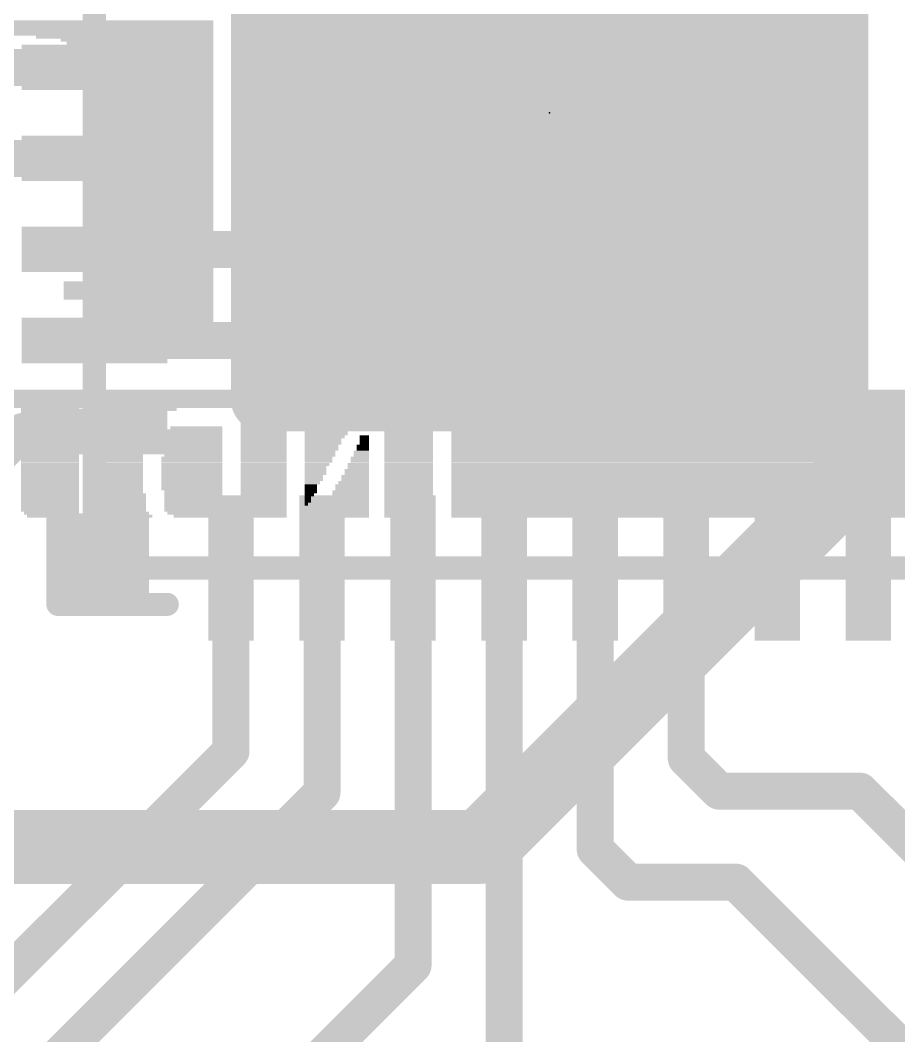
# Model space of a CAD drawing. Extents: x -0.1 to 28.1, y -0.3 to 29.2.
# Drawn here: x 10.02 to 14.84, y 9.16 to 14.74 of the extents above; entities that cross this region are included whole.
import ezdxf

# ---------------------------------------------------------------- set-up
doc = ezdxf.new("R2010")
doc.units = 0
for name, color, linetype in [('1', 12, 'CONTINUOUS'), ('16', 132, 'CONTINUOUS'), ('18', 110, 'CONTINUOUS'), ('21', 40, 'CONTINUOUS'), ('22', 6, 'CONTINUOUS'), ('23', 53, 'CONTINUOUS'), ('41', 12, 'CONTINUOUS'), ('51', 253, 'CONTINUOUS')]:
    doc.layers.add(name, color=color, linetype=linetype)

# ---------------------------------------------------------------- blocks, each defined once
blk = doc.blocks.new('RECT')
blk.add_solid([(-0.5, -0.5), (0.5, -0.5), (-0.5, 0.5), (0.5, 0.5)])
blk = doc.blocks.new('RECT560000X560000R10')
at = {"const_width": 0.175}
blk.add_lwpolyline([(1.6625, -1.575), (1.6625, 1.575, 0.4142), (1.575, 1.6625), (-1.575, 1.6625, 0.4142), (-1.6625, 1.575), (-1.6625, -1.575, 0.4142), (-1.575, -1.6625), (1.575, -1.6625, 0.4142)], format="xyb", close=True, dxfattribs=at)
blk.add_solid([(-1.6004, -1.6004), (1.6004, -1.6004), (-1.6004, 1.6004), (1.6004, 1.6004)])
blk = doc.blocks.new('ROUNDV')
at = {"const_width": 0.5}
blk.add_lwpolyline([(0, -0.25, 1), (0, 0.25, 1), (0, -0.25)], format="xyb", dxfattribs=at)

msp = doc.modelspace()

# ---------------------------------------------------------------- linework, layer by layer
at = {"layer": '1', "const_width": 0.2032}
for points in [[(14.172, 16.7278), (14.172, 14.2986)], [(14.672, 15.9778), (12.922, 14.2278)], [(10.422, 14.4778), (5.0288, 14.4778)], [(14.172, 14.2986), (14.2174, 14.2532)], [(12.172, 13.4778), (12.922, 14.2278)], [(14.672, 12.4778), (12.922, 14.2278)], [(10.422, 13.9778), (9.419, 13.9778)], [(10.422, 13.4778), (11.553, 13.4778)], [(11.553, 13.4778), (12.172, 13.4778)], [(11.553, 12.902), (11.553, 13.4778)], [(10.422, 12.9778), (11.4772, 12.9778)], [(11.4772, 12.9778), (11.553, 12.902)], [(10.0288, 12.4778), (9.853, 12.302)], [(10.422, 12.4778), (10.0288, 12.4778)], [(14.672, 11.7278), (14.672, 12.4778)], [(11.172, 11.7278), (11.172, 10.721)], [(11.672, 11.7278), (11.672, 10.494)], [(12.172, 11.7278), (12.172, 9.5458)], [(12.672, 11.7278), (12.672, 9.021)], [(13.172, 11.7278), (13.172, 10.183)], [(13.672, 11.7278), (13.672, 10.683)], [(11.172, 10.721), (9.753, 9.302)], [(13.672, 10.683), (13.853, 10.502)], [(13.853, 10.502), (14.626, 10.502)], [(14.626, 10.502), (15.126, 10.002)], [(11.672, 10.494), (9.837, 8.659)], [(13.172, 10.183), (13.353, 10.002)], [(13.353, 10.002), (13.945, 10.002)], [(13.945, 10.002), (14.999, 8.948)], [(12.172, 9.5458), (11.303, 8.6768)]]:
    msp.add_lwpolyline(points, dxfattribs=at)
at = {"layer": '1', "const_width": 0.1016}
for points in [[(10.422, 14.427, 1), (10.422, 14.5286)], [(14.2079, 14.3345, 1), (14.1361, 14.2627)], [(14.1212, 14.2986, 1), (14.2228, 14.2986)], [(14.1815, 14.2173, 1), (14.2533, 14.2891)], [(12.9579, 14.2637, 1), (12.8861, 14.1919)], [(12.8861, 14.2637, 1), (12.9579, 14.1919)], [(12.9579, 14.1919, 1), (12.8861, 14.2637)], [(10.422, 13.927, 1), (10.422, 14.0286)], [(10.422, 13.5286, 1), (10.422, 13.427)], [(11.553, 13.5286, 1), (11.553, 13.427)], [(11.6038, 13.4778, 1), (11.5022, 13.4778)], [(11.553, 13.427, 1), (11.553, 13.5286)], [(12.1361, 13.5137, 1), (12.2079, 13.4419)], [(12.172, 13.427, 1), (12.172, 13.5286)], [(10.422, 13.0286, 1), (10.422, 12.927)], [(11.5131, 13.0137, 1), (11.4413, 12.9419)], [(11.4772, 12.927, 1), (11.4772, 13.0286)], [(11.5022, 12.902, 1), (11.6038, 12.902)], [(11.5171, 12.8661, 1), (11.5889, 12.9379)], [(10.0288, 12.5286, 1), (10.0288, 12.427)], [(10.0647, 12.4419, 1), (9.9929, 12.5137)], [(10.422, 12.427, 1), (10.422, 12.5286)], [(14.7228, 12.4778, 1), (14.6212, 12.4778)], [(14.6361, 12.4419, 1), (14.7079, 12.5137)], [(11.2228, 11.7278, 1), (11.1212, 11.7278)], [(11.7228, 11.7278, 1), (11.6212, 11.7278)], [(12.2228, 11.7278, 1), (12.1212, 11.7278)], [(12.7228, 11.7278, 1), (12.6212, 11.7278)], [(13.2228, 11.7278, 1), (13.1212, 11.7278)], [(13.7228, 11.7278, 1), (13.6212, 11.7278)], [(14.6212, 11.7278, 1), (14.7228, 11.7278)], [(11.2079, 10.6851, 1), (11.1361, 10.7569)], [(11.1212, 10.721, 1), (11.2228, 10.721)], [(13.7079, 10.7189, 1), (13.6361, 10.6471)], [(13.6212, 10.683, 1), (13.7228, 10.683)], [(13.853, 10.5528, 1), (13.853, 10.4512)], [(14.6619, 10.5379, 1), (14.5901, 10.4661)], [(14.626, 10.4512, 1), (14.626, 10.5528)], [(11.6212, 10.494, 1), (11.7228, 10.494)], [(11.7079, 10.4581, 1), (11.6361, 10.5299)], [(13.8171, 10.4661, 1), (13.8889, 10.5379)], [(13.2079, 10.2189, 1), (13.1361, 10.1471)], [(13.1212, 10.183, 1), (13.2228, 10.183)], [(13.353, 10.0528, 1), (13.353, 9.9512)], [(13.9809, 10.0379, 1), (13.9091, 9.9661)], [(13.945, 9.9512, 1), (13.945, 10.0528)], [(13.3171, 9.9661, 1), (13.3889, 10.0379)], [(12.1212, 9.5458, 1), (12.2228, 9.5458)], [(12.2079, 9.5099, 1), (12.1361, 9.5817)]]:
    msp.add_lwpolyline(points, format="xyb", dxfattribs=at)
at = {"layer": '16', "const_width": 0.4064}
for points in [[(12.547, 10.196), (14.8288, 12.4778)], [(15.9772, 12.4778), (14.8288, 12.4778)], [(8.616, 10.196), (12.547, 10.196)]]:
    msp.add_lwpolyline(points, dxfattribs=at)
at = {"layer": '16', "const_width": 0.2032}
for points in [[(14.8288, 12.5794, 1), (14.8288, 12.3762)], [(14.9006, 12.406, 1), (14.757, 12.5496)], [(12.547, 10.0944, 1), (12.547, 10.2976)], [(12.4752, 10.2678, 1), (12.6188, 10.1242)]]:
    msp.add_lwpolyline(points, format="xyb", dxfattribs=at)
at = {"layer": '21', "const_width": 0.127}
for points in [[(10.222, 12.1278), (10.222, 11.5278)], [(10.222, 11.5278), (10.822, 11.5278)]]:
    msp.add_lwpolyline(points, dxfattribs=at)
at = {"layer": '21', "const_width": 0.0635}
for points in [[(10.2538, 12.1278, 1), (10.1903, 12.1278)], [(10.222, 11.5596, 1), (10.222, 11.4961)], [(10.1903, 11.5278, 1), (10.2538, 11.5278)], [(10.822, 11.4961, 1), (10.822, 11.5596)]]:
    msp.add_lwpolyline(points, format="xyb", dxfattribs=at)
at = {"layer": '23'}
msp.add_point((12.922, 14.2278), dxfattribs=at)
at = {"layer": '51', "const_width": 0.127}
for points in [[(10.422, 11.7278), (10.422, 16.7278)], [(15.422, 11.7278), (10.422, 11.7278)]]:
    msp.add_lwpolyline(points, dxfattribs=at)
at = {"layer": '51', "const_width": 0.0635}
for points in [[(10.422, 11.7596, 1), (10.422, 11.696)], [(10.3902, 11.7278, 1), (10.4538, 11.7278)]]:
    msp.add_lwpolyline(points, format="xyb", dxfattribs=at)

# ---------------------------------------------------------------- block references
at = {"layer": '1', "rotation": 90}
msp.add_blockref('RECT560000X560000R10', (12.922, 14.2278), dxfattribs=at)
at = {"layer": '1', "xscale": 0.25, "yscale": 0.8}
for p, rotation in [((10.422, 14.4778), 90), ((10.422, 13.9778), 90), ((10.422, 13.4778), 90), ((10.422, 12.9778), 90), ((10.422, 12.4778), 90), ((11.172, 11.7278), 180), ((11.672, 11.7278), 180), ((12.172, 11.7278), 180), ((12.672, 11.7278), 180), ((13.172, 11.7278), 180), ((13.672, 11.7278), 180), ((14.172, 11.7278), 180), ((14.672, 11.7278), 180)]:
    msp.add_blockref('RECT', p, dxfattribs=dict(at, rotation=rotation))
at = {"layer": '18', "xscale": 0.8064, "yscale": 0.8064}
for p in [(11.6266, 14.2532), (11.6266, 14.2532), (14.2174, 14.2532), (14.2174, 14.2532), (12.9474, 12.9324), (12.9474, 12.9324)]:
    msp.add_blockref('ROUNDV', p, dxfattribs=at)
at = {"layer": '21', "xscale": 0.5, "yscale": 0.5, "rotation": 90}
msp.add_blockref('RECT', (10.472, 11.7778), dxfattribs=at)
at = {"layer": '22', "rotation": 180}
for p, xscale, yscale in [((10.3622, 14.7278), 1.425, 0.0168), ((12.0638, 14.7278), 0.6371, 0.0168), ((12.9439, 14.7278), 0.6537, 0.0168), ((14.2431, 14.7278), 0.6035, 0.0168), ((10.3622, 14.711), 1.425, 0.0168), ((10.3622, 14.6943), 1.425, 0.0167), ((10.3622, 14.6775), 1.425, 0.0168), ((10.3622, 14.6607), 1.425, 0.0168), ((12.0638, 14.711), 0.6371, 0.0168), ((12.0638, 14.6943), 0.6371, 0.0167), ((12.0638, 14.6775), 0.6371, 0.0168), ((12.0638, 14.6607), 0.6371, 0.0168), ((12.9439, 14.711), 0.6537, 0.0168), ((12.9355, 14.6943), 0.637, 0.0167), ((12.9355, 14.6775), 0.637, 0.0168), ((12.9355, 14.6607), 0.637, 0.0168), ((14.2515, 14.711), 0.6203, 0.0168), ((14.2515, 14.6943), 0.6203, 0.0167), ((14.2515, 14.6775), 0.6203, 0.0168), ((14.2515, 14.6607), 0.6203, 0.0168), ((10.5885, 14.644), 0.9723, 0.0167), ((10.6556, 14.6272), 0.8382, 0.0168), ((10.6723, 14.6104), 0.8047, 0.0168), ((12.0638, 14.644), 0.6371, 0.0167), ((12.0638, 14.6272), 0.6371, 0.0168), ((12.0638, 14.6104), 0.6371, 0.0168), ((12.9355, 14.644), 0.637, 0.0167), ((12.9355, 14.6272), 0.637, 0.0168), ((12.9355, 14.6104), 0.637, 0.0168), ((14.2599, 14.644), 0.6035, 0.0167), ((14.2599, 14.6272), 0.6035, 0.0168), ((14.2599, 14.6104), 0.6035, 0.0168), ((10.7058, 14.5937), 0.7377, 0.0167), ((10.7394, 14.5769), 0.6706, 0.0168), ((10.7478, 14.5601), 0.6538, 0.0168), ((12.0638, 14.5937), 0.6371, 0.0167), ((12.0638, 14.5769), 0.6371, 0.0168), ((12.0638, 14.5601), 0.6371, 0.0168), ((12.9355, 14.5937), 0.637, 0.0167), ((12.9355, 14.5769), 0.637, 0.0168), ((12.9355, 14.5601), 0.637, 0.0168), ((14.2599, 14.5937), 0.6035, 0.0167), ((14.2599, 14.5769), 0.6035, 0.0168), ((14.2599, 14.5601), 0.6035, 0.0168), ((10.7561, 14.5434), 0.6371, 0.0167), ((10.7561, 14.5266), 0.6371, 0.0168), ((10.7561, 14.5099), 0.6371, 0.0167), ((12.0638, 14.5434), 0.6371, 0.0167), ((12.0638, 14.5266), 0.6371, 0.0168), ((12.0638, 14.5099), 0.6371, 0.0167), ((12.9355, 14.5434), 0.637, 0.0167), ((12.9355, 14.5266), 0.637, 0.0168), ((12.9355, 14.5099), 0.637, 0.0167), ((10.7561, 14.4931), 0.6371, 0.0168), ((10.7561, 14.4763), 0.6371, 0.0168), ((10.7561, 14.4596), 0.6371, 0.0167), ((10.7561, 14.4428), 0.6371, 0.0168), ((12.0638, 14.4931), 0.6371, 0.0168), ((12.0638, 14.4763), 0.6371, 0.0168), ((12.0638, 14.4596), 0.6371, 0.0167), ((12.0638, 14.4428), 0.6371, 0.0168), ((12.9355, 14.4931), 0.637, 0.0168), ((12.9355, 14.4763), 0.637, 0.0168), ((12.9355, 14.4596), 0.637, 0.0167), ((12.9355, 14.4428), 0.637, 0.0168), ((10.7561, 14.426), 0.6371, 0.0168), ((10.7561, 14.4093), 0.6371, 0.0167), ((10.7561, 14.3925), 0.6371, 0.0168), ((12.0638, 14.426), 0.6371, 0.0168), ((12.0638, 14.4093), 0.6371, 0.0167), ((12.0638, 14.3925), 0.6371, 0.0168), ((12.9355, 14.426), 0.637, 0.0168), ((12.9355, 14.4093), 0.637, 0.0167), ((12.9355, 14.3925), 0.637, 0.0168), ((10.7561, 14.3757), 0.6371, 0.0168), ((10.7561, 14.359), 0.6371, 0.0167), ((10.7561, 14.3422), 0.6371, 0.0168), ((12.0638, 14.3757), 0.6371, 0.0168), ((12.0638, 14.359), 0.6371, 0.0167), ((12.0638, 14.3422), 0.6371, 0.0168), ((12.9355, 14.3757), 0.637, 0.0168), ((12.9355, 14.359), 0.637, 0.0167), ((12.9355, 14.3422), 0.637, 0.0168), ((10.7561, 14.3255), 0.6371, 0.0167), ((10.7561, 14.3087), 0.6371, 0.0168), ((10.7561, 14.2919), 0.6371, 0.0168), ((10.7561, 14.2752), 0.6371, 0.0167), ((12.0638, 14.3255), 0.6371, 0.0167), ((12.0638, 14.3087), 0.6371, 0.0168), ((12.0638, 14.2919), 0.6371, 0.0168), ((12.0638, 14.2752), 0.6371, 0.0167), ((12.9355, 14.3255), 0.637, 0.0167), ((12.9355, 14.3087), 0.637, 0.0168), ((12.9355, 14.2919), 0.637, 0.0168), ((13.5055, 14.2752), 1.7769, 0.0167), ((13.8323, 14.2919), 1.0226, 0.0168), ((13.8575, 14.3087), 0.8046, 0.0168), ((13.8742, 14.3255), 0.6371, 0.0167), ((10.7561, 14.2584), 0.6371, 0.0168), ((10.7561, 14.2416), 0.6371, 0.0168), ((10.7561, 14.2248), 0.6371, 0.0167), ((12.0638, 14.2584), 0.6371, 0.0168), ((12.0638, 14.2416), 0.6371, 0.0168), ((12.0638, 14.2248), 0.6371, 0.0167), ((13.5139, 14.2584), 1.7937, 0.0168), ((13.5306, 14.2416), 1.8272, 0.0168), ((13.539, 14.2248), 1.844, 0.0167), ((10.7561, 14.2081), 0.6371, 0.0168), ((10.7561, 14.1913), 0.6371, 0.0168), ((10.7561, 14.1745), 0.6371, 0.0167), ((12.0638, 14.2081), 0.6371, 0.0168), ((12.0638, 14.1913), 0.6371, 0.0168), ((12.0638, 14.1745), 0.6371, 0.0167), ((13.5558, 14.2081), 1.8775, 0.0168), ((13.5642, 14.1913), 1.8943, 0.0168), ((13.5642, 14.1745), 1.8943, 0.0167), ((10.7561, 14.1578), 0.6371, 0.0168), ((10.7561, 14.141), 0.6371, 0.0168), ((10.7561, 14.1242), 0.6371, 0.0167), ((10.7561, 14.1075), 0.6371, 0.0168), ((12.0638, 14.1578), 0.6371, 0.0168), ((12.0638, 14.141), 0.6371, 0.0168), ((12.0638, 14.1242), 0.6371, 0.0167), ((12.0638, 14.1075), 0.6371, 0.0168), ((13.5725, 14.1578), 1.911, 0.0168), ((13.5809, 14.141), 1.9278, 0.0168), ((13.5893, 14.1242), 1.9446, 0.0167), ((13.5893, 14.1075), 1.9446, 0.0168), ((10.7561, 14.0907), 0.6371, 0.0167), ((10.7561, 14.074), 0.6371, 0.0168), ((10.7561, 14.0572), 0.6371, 0.0168), ((12.0638, 14.0907), 0.6371, 0.0167), ((12.0638, 14.074), 0.6371, 0.0168), ((12.0638, 14.0572), 0.6371, 0.0168), ((13.5976, 14.0907), 1.9613, 0.0167), ((13.5976, 14.074), 1.9613, 0.0168), ((13.6061, 14.0572), 1.9781, 0.0168), ((10.7561, 14.0404), 0.6371, 0.0167), ((10.7561, 14.0237), 0.6371, 0.0168), ((10.7561, 14.0069), 0.6371, 0.0168), ((12.0638, 14.0404), 0.6371, 0.0167), ((12.0638, 14.0237), 0.6371, 0.0168), ((12.0638, 14.0069), 0.6371, 0.0168), ((13.6061, 14.0404), 1.9781, 0.0167), ((13.6061, 14.0237), 1.9781, 0.0168), ((13.6145, 14.0069), 1.9949, 0.0168), ((10.7561, 13.9901), 0.6371, 0.0167), ((10.7561, 13.9734), 0.6371, 0.0168), ((10.7561, 13.9566), 0.6371, 0.0168), ((10.7561, 13.9398), 0.6371, 0.0167), ((12.0638, 13.9901), 0.6371, 0.0167), ((12.0638, 13.9734), 0.6371, 0.0168), ((12.0638, 13.9566), 0.6371, 0.0168), ((12.0638, 13.9398), 0.6371, 0.0167), ((13.6145, 13.9901), 1.9949, 0.0167), ((13.6145, 13.9734), 1.9949, 0.0168), ((13.6145, 13.9566), 1.9949, 0.0168), ((12.9355, 13.9398), 0.637, 0.0167), ((14.2598, 13.9398), 0.7376, 0.0167), ((10.7561, 13.9231), 0.6371, 0.0168), ((10.7561, 13.9064), 0.6371, 0.0167), ((10.7561, 13.8896), 0.6371, 0.0168), ((12.0638, 13.9231), 0.6371, 0.0168), ((12.0638, 13.9064), 0.6371, 0.0167), ((12.0638, 13.8896), 0.6371, 0.0168), ((12.9355, 13.9231), 0.637, 0.0168), ((12.9355, 13.9064), 0.637, 0.0167), ((12.9355, 13.8896), 0.637, 0.0168), ((14.285, 13.9231), 0.6873, 0.0168), ((14.3017, 13.9064), 0.6538, 0.0167), ((14.3101, 13.8896), 0.637, 0.0168), ((10.7561, 13.8728), 0.6371, 0.0168), ((10.7561, 13.8561), 0.6371, 0.0167), ((10.7561, 13.8393), 0.6371, 0.0168), ((12.0638, 13.8728), 0.6371, 0.0168), ((12.0638, 13.8561), 0.6371, 0.0167), ((12.0638, 13.8393), 0.6371, 0.0168), ((12.9355, 13.8728), 0.637, 0.0168), ((12.9355, 13.8561), 0.637, 0.0167), ((12.9355, 13.8393), 0.637, 0.0168), ((14.3269, 13.8728), 0.637, 0.0168), ((14.3269, 13.8561), 0.637, 0.0167), ((14.3353, 13.8393), 0.6203, 0.0168), ((10.7561, 13.8225), 0.6371, 0.0168), ((10.7561, 13.8058), 0.6371, 0.0167), ((10.7561, 13.789), 0.6371, 0.0168), ((10.7561, 13.7722), 0.6371, 0.0168), ((12.0638, 13.8225), 0.6371, 0.0168), ((12.0638, 13.8058), 0.6371, 0.0167), ((12.0638, 13.789), 0.6371, 0.0168), ((12.0638, 13.7722), 0.6371, 0.0168), ((12.9355, 13.8225), 0.637, 0.0168), ((12.9355, 13.8058), 0.637, 0.0167), ((12.9355, 13.789), 0.637, 0.0168), ((12.9355, 13.7722), 0.637, 0.0168), ((14.3353, 13.8225), 0.6203, 0.0168), ((14.3353, 13.8058), 0.6203, 0.0167), ((14.3437, 13.789), 0.6035, 0.0168), ((14.3437, 13.7722), 0.6035, 0.0168), ((10.7561, 13.7555), 0.6371, 0.0167), ((10.7561, 13.7387), 0.6371, 0.0168), ((10.7561, 13.7219), 0.6371, 0.0168), ((12.0638, 13.7555), 0.6371, 0.0167), ((12.0638, 13.7387), 0.6371, 0.0168), ((12.0638, 13.7219), 0.6371, 0.0168), ((12.9355, 13.7555), 0.637, 0.0167), ((12.9355, 13.7387), 0.637, 0.0168), ((12.9355, 13.7219), 0.637, 0.0168), ((14.3437, 13.7555), 0.6035, 0.0167), ((14.3437, 13.7387), 0.6035, 0.0168), ((14.3437, 13.7219), 0.6035, 0.0168), ((10.7561, 13.7052), 0.6371, 0.0167), ((10.7561, 13.6884), 0.6371, 0.0168), ((10.7561, 13.6717), 0.6371, 0.0167), ((12.0638, 13.7052), 0.6371, 0.0167), ((12.0638, 13.6884), 0.6371, 0.0168), ((12.0638, 13.6717), 0.6371, 0.0167), ((12.9355, 13.7052), 0.637, 0.0167), ((12.9355, 13.6884), 0.637, 0.0168), ((12.9355, 13.6717), 0.637, 0.0167), ((14.3437, 13.7052), 0.6035, 0.0167), ((14.3437, 13.6884), 0.6035, 0.0168), ((14.3437, 13.6717), 0.6035, 0.0167), ((10.7561, 13.6549), 0.6371, 0.0168), ((10.7561, 13.6381), 0.6371, 0.0168), ((10.7561, 13.6214), 0.6371, 0.0167), ((10.7561, 13.6046), 0.6371, 0.0168), ((12.0638, 13.6549), 0.6371, 0.0168), ((12.0638, 13.6381), 0.6371, 0.0168), ((12.0638, 13.6214), 0.6371, 0.0167), ((12.0638, 13.6046), 0.6371, 0.0168), ((12.9355, 13.6549), 0.637, 0.0168), ((12.9355, 13.6381), 0.637, 0.0168), ((12.9355, 13.6214), 0.637, 0.0167), ((12.9355, 13.6046), 0.637, 0.0168), ((14.3437, 13.6549), 0.6035, 0.0168), ((14.3437, 13.6381), 0.6035, 0.0168), ((14.3437, 13.6214), 0.6035, 0.0167), ((14.3437, 13.6046), 0.6035, 0.0168), ((10.7561, 13.5878), 0.6371, 0.0168), ((10.7561, 13.5711), 0.6371, 0.0167), ((10.7561, 13.5543), 0.6371, 0.0168), ((12.0638, 13.5878), 0.6371, 0.0168), ((12.0638, 13.5711), 0.6371, 0.0167), ((12.0638, 13.5543), 0.6371, 0.0168), ((12.9355, 13.5878), 0.637, 0.0168), ((12.9439, 13.5711), 0.6537, 0.0167), ((12.9607, 13.5543), 0.6873, 0.0168), ((14.3353, 13.5878), 0.6203, 0.0168), ((14.3353, 13.5711), 0.6203, 0.0167), ((14.3353, 13.5543), 0.6203, 0.0168), ((10.7561, 13.5375), 0.6371, 0.0168), ((10.7561, 13.5208), 0.6371, 0.0167), ((10.7561, 13.504), 0.6371, 0.0168), ((12.0638, 13.5375), 0.6371, 0.0168), ((12.0638, 13.5208), 0.6371, 0.0167), ((12.0638, 13.504), 0.6371, 0.0168), ((12.9858, 13.5375), 0.7376, 0.0168), ((12.9942, 13.5208), 0.7543, 0.0167), ((13.0193, 13.504), 0.8046, 0.0168), ((14.3185, 13.504), 0.6538, 0.0168), ((14.3269, 13.5375), 0.637, 0.0168), ((14.3269, 13.5208), 0.637, 0.0167), ((10.7561, 13.4873), 0.6371, 0.0167), ((10.7561, 13.4705), 0.6371, 0.0168), ((10.7561, 13.4537), 0.6371, 0.0168), ((10.7561, 13.437), 0.6371, 0.0167), ((12.0638, 13.4873), 0.6371, 0.0167), ((12.0638, 13.4705), 0.6371, 0.0168), ((12.0638, 13.4537), 0.6371, 0.0168), ((12.0638, 13.437), 0.6371, 0.0167), ((13.0612, 13.4873), 0.8884, 0.0167), ((13.0864, 13.4705), 0.9387, 0.0168), ((13.6312, 13.4537), 2.0284, 0.0168), ((13.6312, 13.437), 2.0284, 0.0167), ((14.2934, 13.4705), 0.7041, 0.0168), ((14.3018, 13.4873), 0.6873, 0.0167), ((10.7561, 13.4202), 0.6371, 0.0168), ((10.7561, 13.4034), 0.6371, 0.0168), ((10.7561, 13.3867), 0.6371, 0.0167), ((12.0638, 13.4202), 0.6371, 0.0168), ((12.0638, 13.4034), 0.6371, 0.0168), ((12.0638, 13.3867), 0.6371, 0.0167), ((13.6312, 13.4202), 2.0284, 0.0168), ((13.6228, 13.4034), 2.0116, 0.0168), ((13.6228, 13.3867), 2.0116, 0.0167), ((10.7561, 13.3699), 0.6371, 0.0168), ((10.7561, 13.3531), 0.6371, 0.0168), ((10.7561, 13.3364), 0.6371, 0.0167), ((12.0638, 13.3699), 0.6371, 0.0168), ((12.0638, 13.3531), 0.6371, 0.0168), ((12.0638, 13.3364), 0.6371, 0.0167), ((13.6228, 13.3699), 2.0116, 0.0168), ((13.6228, 13.3531), 2.0116, 0.0168), ((13.6145, 13.3364), 1.9949, 0.0167), ((10.7561, 13.3196), 0.6371, 0.0168), ((10.7561, 13.3028), 0.6371, 0.0168), ((10.7561, 13.2861), 0.6371, 0.0167), ((10.7561, 13.2693), 0.6371, 0.0168), ((12.0638, 13.3196), 0.6371, 0.0168), ((12.0638, 13.3028), 0.6371, 0.0168), ((12.0638, 13.2861), 0.6371, 0.0167), ((12.0638, 13.2693), 0.6371, 0.0168), ((13.6145, 13.3196), 1.9949, 0.0168), ((13.6145, 13.3028), 1.9949, 0.0168), ((13.6145, 13.2861), 1.9949, 0.0167), ((13.6061, 13.2693), 1.9781, 0.0168), ((10.7561, 13.2526), 0.6371, 0.0167), ((10.7561, 13.2358), 0.6371, 0.0168), ((10.7561, 13.219), 0.6371, 0.0168), ((12.0638, 13.2526), 0.6371, 0.0167), ((12.0638, 13.2358), 0.6371, 0.0168), ((12.0638, 13.219), 0.6371, 0.0168), ((12.9355, 13.2526), 0.637, 0.0167), ((12.9355, 13.2358), 0.637, 0.0168), ((12.9355, 13.219), 0.637, 0.0168), ((13.9329, 13.2526), 1.3244, 0.0167), ((13.9329, 13.2358), 1.3244, 0.0168), ((13.9413, 13.219), 1.274, 0.0168), ((10.7561, 13.2023), 0.6371, 0.0167), ((10.7561, 13.1855), 0.6371, 0.0168), ((10.7561, 13.1687), 0.6371, 0.0168), ((12.0638, 13.2023), 0.6371, 0.0167), ((12.0638, 13.1855), 0.6371, 0.0168), ((12.0638, 13.1687), 0.6371, 0.0168), ((12.9355, 13.2023), 0.637, 0.0167), ((12.9355, 13.1855), 0.637, 0.0168), ((12.9355, 13.1687), 0.637, 0.0168), ((13.9413, 13.2023), 1.2406, 0.0167), ((13.9497, 13.1855), 1.2238, 0.0168), ((13.9665, 13.1687), 1.1903, 0.0168), ((10.7561, 13.152), 0.6371, 0.0167), ((10.7561, 13.1352), 0.6371, 0.0168), ((10.7561, 13.1184), 0.6371, 0.0168), ((10.7561, 13.1017), 0.6371, 0.0167), ((12.0638, 13.152), 0.6371, 0.0167), ((12.0638, 13.1352), 0.6371, 0.0168), ((12.0638, 13.1184), 0.6371, 0.0168), ((12.0638, 13.1017), 0.6371, 0.0167), ((12.9355, 13.152), 0.637, 0.0167), ((12.9355, 13.1352), 0.637, 0.0168), ((12.9355, 13.1184), 0.637, 0.0168), ((12.9355, 13.1017), 0.637, 0.0167), ((13.9748, 13.152), 1.1399, 0.0167), ((13.9665, 13.1352), 1.1231, 0.0168), ((13.9748, 13.1184), 1.0729, 0.0168), ((13.9832, 13.1017), 1.0226, 0.0167), ((10.7561, 13.0849), 0.6371, 0.0168), ((10.7561, 13.0682), 0.6371, 0.0167), ((10.7561, 13.0514), 0.6371, 0.0168), ((12.0638, 13.0849), 0.6371, 0.0168), ((12.0638, 13.0682), 0.6371, 0.0167), ((12.0638, 13.0514), 0.6371, 0.0168), ((12.9355, 13.0849), 0.637, 0.0168), ((12.9355, 13.0682), 0.637, 0.0167), ((12.9355, 13.0514), 0.637, 0.0168), ((13.9832, 13.0849), 0.9891, 0.0168), ((13.9832, 13.0682), 0.922, 0.0167), ((13.9832, 13.0514), 0.8214, 0.0168), ((10.7561, 13.0346), 0.6371, 0.0168), ((10.7561, 13.0179), 0.6371, 0.0167), ((12.0638, 13.0346), 0.6371, 0.0168), ((12.0638, 13.0179), 0.6371, 0.0167), ((12.9355, 13.0346), 0.637, 0.0168), ((12.9355, 13.0179), 0.637, 0.0167), ((13.9916, 13.0346), 0.7712, 0.0168), ((13.9832, 13.0179), 0.5868, 0.0167), ((12.223, 12.6993), 13.998, 0.0168), ((12.223, 12.6826), 13.998, 0.0167), ((12.223, 12.6658), 13.998, 0.0168), ((12.223, 12.6491), 13.998, 0.0167), ((12.223, 12.6323), 13.998, 0.0168), ((12.223, 12.6155), 13.998, 0.0168), ((10.1777, 12.5988), 0.3185, 0.0167), ((10.6555, 12.5988), 0.4359, 0.0167), ((11.3513, 12.5988), 0.2515, 0.0167), ((11.7285, 12.5988), 0.3017, 0.0167), ((12.1476, 12.5988), 0.2683, 0.0167), ((15.8022, 12.5988), 6.8397, 0.0167), ((10.1777, 12.582), 0.3185, 0.0168), ((10.1777, 12.5652), 0.3185, 0.0168), ((10.1777, 12.5485), 0.3185, 0.0167), ((10.6136, 12.5652), 0.3521, 0.0168), ((10.5968, 12.5485), 0.3185, 0.0167), ((10.6304, 12.582), 0.3856, 0.0168), ((11.3513, 12.582), 0.2515, 0.0168), ((11.3513, 12.5652), 0.2515, 0.0168), ((11.3513, 12.5485), 0.2515, 0.0167), ((11.7201, 12.582), 0.285, 0.0168), ((11.7201, 12.5652), 0.285, 0.0168), ((11.7117, 12.5485), 0.2682, 0.0167), ((12.1476, 12.582), 0.2683, 0.0168), ((12.1476, 12.5652), 0.2683, 0.0168), ((12.1476, 12.5485), 0.2683, 0.0167), ((15.8022, 12.582), 6.8397, 0.0168), ((15.8022, 12.5652), 6.8397, 0.0168), ((15.8022, 12.5485), 6.8397, 0.0167), ((10.1777, 12.5317), 0.3185, 0.0168), ((10.1777, 12.5149), 0.3185, 0.0168), ((10.1777, 12.4982), 0.3185, 0.0167), ((10.5885, 12.5317), 0.3018, 0.0168), ((10.5885, 12.5149), 0.3018, 0.0168), ((10.5801, 12.4982), 0.285, 0.0167), ((10.9825, 12.4982), 0.285, 0.0167), ((11.3513, 12.5317), 0.2515, 0.0168), ((11.3513, 12.5149), 0.2515, 0.0168), ((11.3513, 12.4982), 0.2515, 0.0167), ((11.7117, 12.5317), 0.2682, 0.0168), ((11.7033, 12.5149), 0.2514, 0.0168), ((11.695, 12.4982), 0.2347, 0.0167), ((12.1476, 12.5317), 0.2683, 0.0168), ((12.1476, 12.5149), 0.2683, 0.0168), ((12.1476, 12.4982), 0.2683, 0.0167), ((15.8022, 12.5317), 6.8397, 0.0168), ((15.8022, 12.5149), 6.8397, 0.0168), ((15.8022, 12.4982), 6.8397, 0.0167), ((10.1777, 12.4814), 0.3185, 0.0168), ((10.1777, 12.4646), 0.3185, 0.0168), ((10.1777, 12.4479), 0.3185, 0.0167), ((10.1777, 12.4311), 0.3185, 0.0168), ((10.5717, 12.4646), 0.2683, 0.0168), ((10.5717, 12.4479), 0.2683, 0.0167), ((10.5717, 12.4311), 0.2683, 0.0168), ((10.5801, 12.4814), 0.285, 0.0168), ((10.9657, 12.4646), 0.3186, 0.0168), ((10.9657, 12.4479), 0.3186, 0.0167), ((10.9657, 12.4311), 0.3186, 0.0168), ((10.9741, 12.4814), 0.3018, 0.0168), ((11.3513, 12.4814), 0.2515, 0.0168), ((11.3513, 12.4646), 0.2515, 0.0168), ((11.3513, 12.4479), 0.2515, 0.0167), ((11.3513, 12.4311), 0.2515, 0.0168), ((11.6782, 12.4311), 0.2012, 0.0168), ((11.695, 12.4814), 0.2347, 0.0168), ((11.695, 12.4646), 0.2347, 0.0168), ((11.6866, 12.4479), 0.2179, 0.0167), ((11.9045, 12.4479), 0.0503, 0.0167), ((11.9045, 12.4311), 0.0503, 0.0168), ((12.1476, 12.4814), 0.2683, 0.0168), ((12.1476, 12.4646), 0.2683, 0.0168), ((12.1476, 12.4479), 0.2683, 0.0167), ((12.1476, 12.4311), 0.2683, 0.0168), ((15.8022, 12.4814), 6.8397, 0.0168), ((15.8022, 12.4646), 6.8397, 0.0168), ((15.8022, 12.4479), 6.8397, 0.0167), ((15.8022, 12.4311), 6.8397, 0.0168), ((10.1777, 12.4144), 0.3185, 0.0167), ((10.1777, 12.3976), 0.3185, 0.0168), ((10.1777, 12.3808), 0.3185, 0.0168), ((10.5717, 12.4144), 0.2683, 0.0167), ((10.5717, 12.3976), 0.2683, 0.0168), ((10.5717, 12.3808), 0.2683, 0.0168), ((10.9657, 12.4144), 0.3186, 0.0167), ((10.9657, 12.3976), 0.3186, 0.0168), ((10.9657, 12.3808), 0.3186, 0.0168), ((11.3513, 12.4144), 0.2515, 0.0167), ((11.3513, 12.3976), 0.2515, 0.0168), ((11.3513, 12.3808), 0.2515, 0.0168), ((11.6782, 12.4144), 0.2012, 0.0167), ((11.6698, 12.3976), 0.1844, 0.0168), ((11.6698, 12.3808), 0.1844, 0.0168), ((11.8961, 12.3976), 0.067, 0.0168), ((11.8961, 12.3808), 0.067, 0.0168), ((11.9045, 12.4144), 0.0503, 0.0167), ((12.1476, 12.4144), 0.2683, 0.0167), ((12.1476, 12.3976), 0.2683, 0.0168), ((12.1476, 12.3808), 0.2683, 0.0168), ((15.8022, 12.4144), 6.8397, 0.0167), ((15.8022, 12.3976), 6.8397, 0.0168), ((15.8022, 12.3808), 6.8397, 0.0168), ((10.1777, 12.3641), 0.3185, 0.0167), ((10.1777, 12.3473), 0.3185, 0.0168), ((10.1777, 12.3305), 0.3185, 0.0168), ((10.5633, 12.3641), 0.2515, 0.0167), ((10.5633, 12.3473), 0.2515, 0.0168), ((10.5633, 12.3305), 0.2515, 0.0168), ((10.9573, 12.3305), 0.3353, 0.0168), ((10.9657, 12.3641), 0.3186, 0.0167), ((10.9657, 12.3473), 0.3186, 0.0168), ((11.3513, 12.3641), 0.2515, 0.0167), ((11.3513, 12.3473), 0.2515, 0.0168), ((11.3513, 12.3305), 0.2515, 0.0168), ((11.6614, 12.3641), 0.1676, 0.0167), ((11.6614, 12.3473), 0.1676, 0.0168), ((11.6531, 12.3305), 0.1509, 0.0168), ((11.8793, 12.3305), 0.1006, 0.0168), ((11.8877, 12.3641), 0.0838, 0.0167), ((11.8877, 12.3473), 0.0838, 0.0168), ((12.1476, 12.3641), 0.2683, 0.0167), ((12.1476, 12.3473), 0.2683, 0.0168), ((12.1476, 12.3305), 0.2683, 0.0168), ((15.8022, 12.3641), 6.8397, 0.0167), ((15.8022, 12.3473), 6.8397, 0.0168), ((15.8022, 12.3305), 6.8397, 0.0168), ((10.1777, 12.3138), 0.3185, 0.0167), ((10.1777, 12.297), 0.3185, 0.0168), ((10.1777, 12.2802), 0.3185, 0.0168), ((10.1777, 12.2635), 0.3185, 0.0167), ((10.5633, 12.3138), 0.2515, 0.0167), ((10.5633, 12.297), 0.2515, 0.0168), ((10.5633, 12.2802), 0.2515, 0.0168), ((10.5633, 12.2635), 0.2515, 0.0167), ((10.9573, 12.3138), 0.3353, 0.0167), ((10.9573, 12.297), 0.3353, 0.0168), ((10.9573, 12.2802), 0.3353, 0.0168), ((10.9573, 12.2635), 0.3353, 0.0167), ((11.3513, 12.3138), 0.2515, 0.0167), ((11.3513, 12.297), 0.2515, 0.0168), ((11.3513, 12.2802), 0.2515, 0.0168), ((11.3513, 12.2635), 0.2515, 0.0167), ((11.6531, 12.3138), 0.1509, 0.0167), ((11.6447, 12.297), 0.1341, 0.0168), ((11.6363, 12.2802), 0.1173, 0.0168), ((11.6363, 12.2635), 0.1173, 0.0167), ((11.8626, 12.2635), 0.1341, 0.0167), ((11.871, 12.297), 0.1173, 0.0168), ((11.871, 12.2802), 0.1173, 0.0168), ((11.8793, 12.3138), 0.1006, 0.0167), ((12.1476, 12.3138), 0.2683, 0.0167), ((12.1476, 12.297), 0.2683, 0.0168), ((12.1476, 12.2802), 0.2683, 0.0168), ((12.1476, 12.2635), 0.2683, 0.0167), ((15.8022, 12.3138), 6.8397, 0.0167), ((15.8022, 12.297), 6.8397, 0.0168), ((15.8022, 12.2802), 6.8397, 0.0168), ((15.8022, 12.2635), 6.8397, 0.0167), ((10.1777, 12.2467), 0.3185, 0.0168), ((10.1777, 12.23), 0.3185, 0.0167), ((10.1777, 12.2132), 0.3185, 0.0168), ((10.5633, 12.2467), 0.2515, 0.0168), ((10.5633, 12.23), 0.2515, 0.0167), ((10.5633, 12.2132), 0.2515, 0.0168), ((10.9573, 12.2467), 0.3353, 0.0168), ((10.9573, 12.23), 0.3353, 0.0167), ((10.9573, 12.2132), 0.3353, 0.0168), ((11.3513, 12.2467), 0.2515, 0.0168), ((11.3513, 12.23), 0.2515, 0.0167), ((11.3513, 12.2132), 0.2515, 0.0168), ((11.6279, 12.23), 0.1006, 0.0167), ((11.6279, 12.2132), 0.1006, 0.0168), ((11.6363, 12.2467), 0.1173, 0.0168), ((11.8542, 12.23), 0.1508, 0.0167), ((11.8542, 12.2132), 0.1508, 0.0168), ((11.8626, 12.2467), 0.1341, 0.0168), ((12.1476, 12.2467), 0.2683, 0.0168), ((12.1476, 12.23), 0.2683, 0.0167), ((12.1476, 12.2132), 0.2683, 0.0168), ((15.8022, 12.2467), 6.8397, 0.0168), ((15.8022, 12.23), 6.8397, 0.0167), ((15.8022, 12.2132), 6.8397, 0.0168), ((10.1777, 12.1964), 0.3185, 0.0168), ((10.1777, 12.1797), 0.3185, 0.0167), ((10.1777, 12.1629), 0.3185, 0.0168), ((10.5633, 12.1964), 0.2515, 0.0168), ((10.5633, 12.1797), 0.2515, 0.0167), ((10.5633, 12.1629), 0.2515, 0.0168), ((10.9573, 12.1964), 0.3353, 0.0168), ((10.9573, 12.1797), 0.3353, 0.0167), ((10.9573, 12.1629), 0.3353, 0.0168), ((11.3513, 12.1964), 0.2515, 0.0168), ((11.3513, 12.1797), 0.2515, 0.0167), ((11.3513, 12.1629), 0.2515, 0.0168), ((11.6195, 12.1964), 0.0838, 0.0168), ((11.6111, 12.1797), 0.067, 0.0167), ((11.6111, 12.1629), 0.067, 0.0168), ((11.8374, 12.1797), 0.1844, 0.0167), ((11.8374, 12.1629), 0.1844, 0.0168), ((11.8458, 12.1964), 0.1676, 0.0168), ((12.1476, 12.1964), 0.2683, 0.0168), ((12.1476, 12.1797), 0.2683, 0.0167), ((12.1476, 12.1629), 0.2683, 0.0168), ((15.8022, 12.1964), 6.8397, 0.0168), ((15.8022, 12.1797), 6.8397, 0.0167), ((15.8022, 12.1629), 6.8397, 0.0168), ((10.1777, 12.1461), 0.3185, 0.0168), ((10.1777, 12.1294), 0.3185, 0.0167), ((10.1777, 12.1126), 0.3185, 0.0168), ((10.1777, 12.0958), 0.3185, 0.0168), ((10.5633, 12.1461), 0.2515, 0.0168), ((10.5717, 12.1294), 0.2683, 0.0167), ((10.5717, 12.1126), 0.2683, 0.0168), ((10.5717, 12.0958), 0.2683, 0.0168), ((10.9657, 12.1461), 0.3186, 0.0168), ((10.9657, 12.1294), 0.3186, 0.0167), ((10.9657, 12.1126), 0.3186, 0.0168), ((10.9657, 12.0958), 0.3186, 0.0168), ((11.3513, 12.1461), 0.2515, 0.0168), ((11.3513, 12.1294), 0.2515, 0.0167), ((11.3513, 12.1126), 0.2515, 0.0168), ((11.3513, 12.0958), 0.2515, 0.0168), ((11.6111, 12.1461), 0.067, 0.0168), ((11.6028, 12.1294), 0.0503, 0.0167), ((11.5944, 12.1126), 0.0335, 0.0168), ((11.5944, 12.0958), 0.0335, 0.0168), ((11.8207, 12.1126), 0.2179, 0.0168), ((11.8207, 12.0958), 0.2179, 0.0168), ((11.8291, 12.1461), 0.2011, 0.0168), ((11.8291, 12.1294), 0.2011, 0.0167), ((12.1476, 12.1461), 0.2683, 0.0168), ((12.1476, 12.1294), 0.2683, 0.0167), ((12.1476, 12.1126), 0.2683, 0.0168), ((12.1476, 12.0958), 0.2683, 0.0168), ((15.8022, 12.1461), 6.8397, 0.0168), ((15.8022, 12.1294), 6.8397, 0.0167), ((15.8022, 12.1126), 6.8397, 0.0168), ((15.8022, 12.0958), 6.8397, 0.0168), ((10.1777, 12.0791), 0.3185, 0.0167), ((10.1777, 12.0623), 0.3185, 0.0168), ((10.1777, 12.0455), 0.3185, 0.0168), ((10.5717, 12.0791), 0.2683, 0.0167), ((10.5717, 12.0623), 0.2683, 0.0168), ((10.5717, 12.0455), 0.2683, 0.0168), ((10.9657, 12.0791), 0.3186, 0.0167), ((10.9657, 12.0623), 0.3186, 0.0168), ((10.9657, 12.0455), 0.3186, 0.0168), ((11.3513, 12.0791), 0.2515, 0.0167), ((11.3513, 12.0623), 0.2515, 0.0168), ((11.3513, 12.0455), 0.2515, 0.0168), ((11.586, 12.0791), 0.0167, 0.0167), ((11.8039, 12.0455), 0.2514, 0.0168), ((11.8123, 12.0791), 0.2347, 0.0167), ((11.8123, 12.0623), 0.2347, 0.0168), ((12.1476, 12.0791), 0.2683, 0.0167), ((12.1476, 12.0623), 0.2683, 0.0168), ((12.1476, 12.0455), 0.2683, 0.0168), ((15.8022, 12.0791), 6.8397, 0.0167), ((15.8022, 12.0623), 6.8397, 0.0168), ((15.8022, 12.0455), 6.8397, 0.0168), ((10.1862, 12.0288), 0.3017, 0.0167), ((10.1778, 12.012), 0.2514, 0.0168), ((10.5801, 12.0288), 0.285, 0.0167), ((10.5885, 12.012), 0.3018, 0.0168), ((10.9741, 12.0288), 0.3018, 0.0167), ((10.9909, 12.012), 0.2683, 0.0168), ((11.3513, 12.0288), 0.2515, 0.0167), ((11.3513, 12.012), 0.2515, 0.0168), ((11.7955, 12.012), 0.2682, 0.0168), ((11.8039, 12.0288), 0.2514, 0.0167), ((12.1476, 12.0288), 0.2683, 0.0167), ((12.1476, 12.012), 0.2683, 0.0168), ((15.8022, 12.0288), 6.8397, 0.0167), ((15.8022, 12.012), 6.8397, 0.0168)]:
    msp.add_blockref('RECT', p, dxfattribs=dict(at, xscale=xscale, yscale=yscale))
at = {"layer": '41', "xscale": 0.1, "yscale": 0.3, "rotation": 270}
msp.add_blockref('RECT', (10.403, 13.252), dxfattribs=at)

doc.saveas('drawing.dxf')
